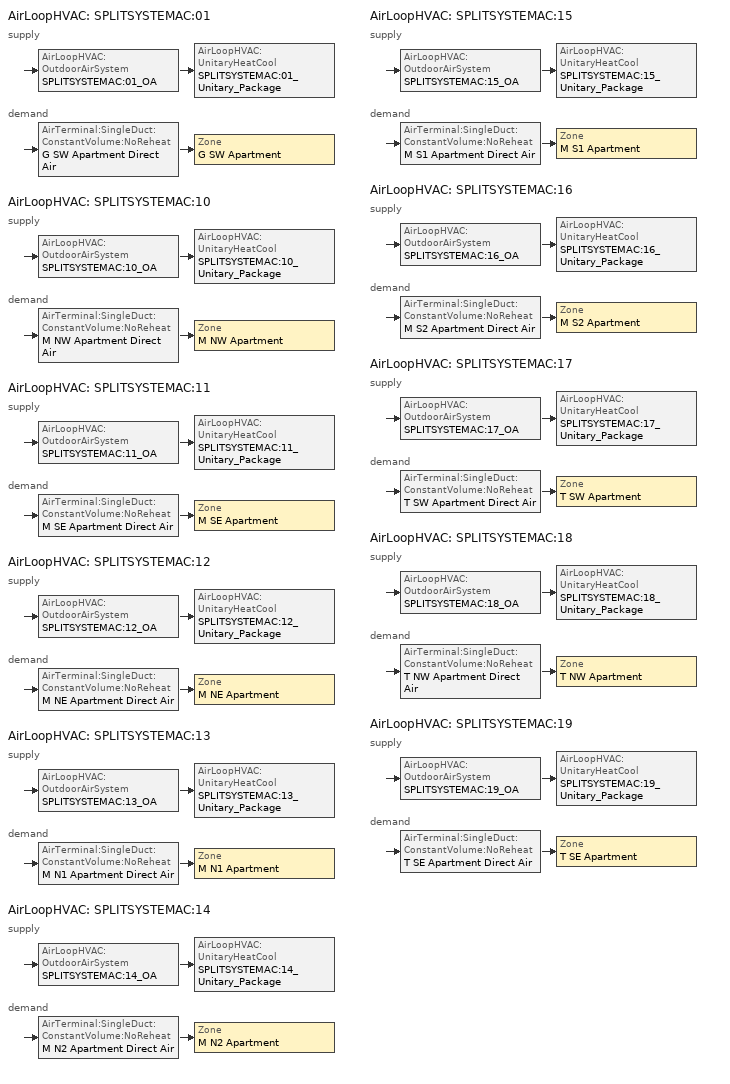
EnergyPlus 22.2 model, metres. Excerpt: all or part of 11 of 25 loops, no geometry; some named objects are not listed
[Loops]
AirLoopHVAC 'SPLITSYSTEMAC:01'
 supply: AirLoopHVAC:OutdoorAirSystem 'SPLITSYSTEMAC:01_OA' > AirLoopHVAC:UnitaryHeatCool 'SPLITSYSTEMAC:01_Unitary_Package'
 demand: AirTerminal:SingleDuct:ConstantVolume:NoReheat 'G SW Apartment Direct Air' > Zone 'G SW Apartment'
AirLoopHVAC 'SPLITSYSTEMAC:10'
 supply: AirLoopHVAC:OutdoorAirSystem 'SPLITSYSTEMAC:10_OA' > AirLoopHVAC:UnitaryHeatCool 'SPLITSYSTEMAC:10_Unitary_Package'
 demand: AirTerminal:SingleDuct:ConstantVolume:NoReheat 'M NW Apartment Direct Air' > Zone 'M NW Apartment'
AirLoopHVAC 'SPLITSYSTEMAC:11'
 supply: AirLoopHVAC:OutdoorAirSystem 'SPLITSYSTEMAC:11_OA' > AirLoopHVAC:UnitaryHeatCool 'SPLITSYSTEMAC:11_Unitary_Package'
 demand: AirTerminal:SingleDuct:ConstantVolume:NoReheat 'M SE Apartment Direct Air' > Zone 'M SE Apartment'
AirLoopHVAC 'SPLITSYSTEMAC:12'
 supply: AirLoopHVAC:OutdoorAirSystem 'SPLITSYSTEMAC:12_OA' > AirLoopHVAC:UnitaryHeatCool 'SPLITSYSTEMAC:12_Unitary_Package'
 demand: AirTerminal:SingleDuct:ConstantVolume:NoReheat 'M NE Apartment Direct Air' > Zone 'M NE Apartment'
AirLoopHVAC 'SPLITSYSTEMAC:13'
 supply: AirLoopHVAC:OutdoorAirSystem 'SPLITSYSTEMAC:13_OA' > AirLoopHVAC:UnitaryHeatCool 'SPLITSYSTEMAC:13_Unitary_Package'
 demand: AirTerminal:SingleDuct:ConstantVolume:NoReheat 'M N1 Apartment Direct Air' > Zone 'M N1 Apartment'
AirLoopHVAC 'SPLITSYSTEMAC:14'
 supply: AirLoopHVAC:OutdoorAirSystem 'SPLITSYSTEMAC:14_OA' > AirLoopHVAC:UnitaryHeatCool 'SPLITSYSTEMAC:14_Unitary_Package'
 demand: AirTerminal:SingleDuct:ConstantVolume:NoReheat 'M N2 Apartment Direct Air' > Zone 'M N2 Apartment'
AirLoopHVAC 'SPLITSYSTEMAC:15'
 supply: AirLoopHVAC:OutdoorAirSystem 'SPLITSYSTEMAC:15_OA' > AirLoopHVAC:UnitaryHeatCool 'SPLITSYSTEMAC:15_Unitary_Package'
 demand: AirTerminal:SingleDuct:ConstantVolume:NoReheat 'M S1 Apartment Direct Air' > Zone 'M S1 Apartment'
AirLoopHVAC 'SPLITSYSTEMAC:16'
 supply: AirLoopHVAC:OutdoorAirSystem 'SPLITSYSTEMAC:16_OA' > AirLoopHVAC:UnitaryHeatCool 'SPLITSYSTEMAC:16_Unitary_Package'
 demand: AirTerminal:SingleDuct:ConstantVolume:NoReheat 'M S2 Apartment Direct Air' > Zone 'M S2 Apartment'
AirLoopHVAC 'SPLITSYSTEMAC:17'
 supply: AirLoopHVAC:OutdoorAirSystem 'SPLITSYSTEMAC:17_OA' > AirLoopHVAC:UnitaryHeatCool 'SPLITSYSTEMAC:17_Unitary_Package'
 demand: AirTerminal:SingleDuct:ConstantVolume:NoReheat 'T SW Apartment Direct Air' > Zone 'T SW Apartment'
AirLoopHVAC 'SPLITSYSTEMAC:18'
 supply: AirLoopHVAC:OutdoorAirSystem 'SPLITSYSTEMAC:18_OA' > AirLoopHVAC:UnitaryHeatCool 'SPLITSYSTEMAC:18_Unitary_Package'
 demand: AirTerminal:SingleDuct:ConstantVolume:NoReheat 'T NW Apartment Direct Air' > Zone 'T NW Apartment'
AirLoopHVAC 'SPLITSYSTEMAC:19'
 supply: AirLoopHVAC:OutdoorAirSystem 'SPLITSYSTEMAC:19_OA' > AirLoopHVAC:UnitaryHeatCool 'SPLITSYSTEMAC:19_Unitary_Package'
 demand: AirTerminal:SingleDuct:ConstantVolume:NoReheat 'T SE Apartment Direct Air' > Zone 'T SE Apartment'
[Fan:OnOff] Availability Schedule=ALWAYS_ON; Pressure Rise {Pa}=622; Maximum Flow Rate {m3/s}=AUTOSIZE; Motor In Airstream Fraction=1
Name | Fan Total Efficiency | Motor Efficiency
SPLITSYSTEMAC:01_Unitary_Package_fan; SPLITSYSTEMAC:13_Unitary_Package_fan; SPLITSYSTEMAC:14_Unitary_Package_fan; SPLITSYSTEMAC:15_Unitary_Package_fan; SPLITSYSTEMAC:16_Unitary_Package_fan | 0.53625 | 0.825
SPLITSYSTEMAC:10_Unitary_Package_fan; SPLITSYSTEMAC:11_Unitary_Package_fan; SPLITSYSTEMAC:12_Unitary_Package_fan; SPLITSYSTEMAC:17_Unitary_Package_fan; SPLITSYSTEMAC:18_Unitary_Package_fan; SPLITSYSTEMAC:19_Unitary_Package_fan | 0.546 | 0.84
[Coil:Heating:Fuel] Availability Schedule=ALWAYS_ON; Fuel Type=NaturalGas; Burner Efficiency=0.78; Nominal Capacity {W}=AUTOSIZE
SPLITSYSTEMAC:01_Unitary_Package_HeatCoil; SPLITSYSTEMAC:10_Unitary_Package_HeatCoil; SPLITSYSTEMAC:11_Unitary_Package_HeatCoil; SPLITSYSTEMAC:12_Unitary_Package_HeatCoil; SPLITSYSTEMAC:13_Unitary_Package_HeatCoil; SPLITSYSTEMAC:14_Unitary_Package_HeatCoil; SPLITSYSTEMAC:15_Unitary_Package_HeatCoil; SPLITSYSTEMAC:16_Unitary_Package_HeatCoil; SPLITSYSTEMAC:17_Unitary_Package_HeatCoil; SPLITSYSTEMAC:18_Unitary_Package_HeatCoil; SPLITSYSTEMAC:19_Unitary_Package_HeatCoil
[Coil:Cooling:DX:SingleSpeed] Availability Schedule=ALWAYS_ON; Gross Rated Total Cooling Capacity {W}=AUTOSIZE; Gross Rated Sensible Heat Ratio=AUTOSIZE; Gross Rated Cooling COP {W/W}=3.38692; Rated Air Flow Rate {m3/s}=AUTOSIZE; Total Cooling Capacity Function of Temperature Curve=Cool-Cap-fT; Total Cooling Capacity Function of Flow Fraction Curve=ConstantCubic; Energy Input Ratio Function of Temperature Curve=Cool-EIR-fT; Energy Input Ratio Function of Flow Fraction Curve=ConstantCubic; Part Load Fraction Correlation Curve=Cool-PLF-fPLR
SPLITSYSTEMAC:01_Unitary_Package_CoolCoil; SPLITSYSTEMAC:10_Unitary_Package_CoolCoil; SPLITSYSTEMAC:11_Unitary_Package_CoolCoil; SPLITSYSTEMAC:12_Unitary_Package_CoolCoil; SPLITSYSTEMAC:13_Unitary_Package_CoolCoil; SPLITSYSTEMAC:14_Unitary_Package_CoolCoil; SPLITSYSTEMAC:15_Unitary_Package_CoolCoil; SPLITSYSTEMAC:16_Unitary_Package_CoolCoil; SPLITSYSTEMAC:17_Unitary_Package_CoolCoil; SPLITSYSTEMAC:18_Unitary_Package_CoolCoil; SPLITSYSTEMAC:19_Unitary_Package_CoolCoil
[Zone equipment]
G Corridor: G Corridor Unit Heater
G SW Apartment: G SW Apartment Direct Air
M Corridor: M Corridor Unit Heater
M N1 Apartment: M N1 Apartment Direct Air
M N2 Apartment: M N2 Apartment Direct Air
M NE Apartment: M NE Apartment Direct Air
M NW Apartment: M NW Apartment Direct Air
M S1 Apartment: M S1 Apartment Direct Air
M S2 Apartment: M S2 Apartment Direct Air
M SE Apartment: M SE Apartment Direct Air
T NW Apartment: T NW Apartment Direct Air
T SE Apartment: T SE Apartment Direct Air
T SW Apartment: T SW Apartment Direct Air
[Sizing:Zone] Zone Cooling Design Supply Air Temperature Input Method=SupplyAirTemperature; Zone Heating Design Supply Air Temperature Input Method=SupplyAirTemperature; Zone Heating Design Supply Air Temperature {C}=40; Zone Cooling Design Supply Air Humidity Ratio {kgWater/kgDryAir}=0.0085; Zone Heating Design Supply Air Humidity Ratio {kgWater/kgDryAir}=0.008; Cooling Design Air Flow Method=DesignDayWithLimit; Cooling Minimum Air Flow {m3/s}=0; Cooling Minimum Air Flow Fraction=0; Heating Design Air Flow Method=DesignDay; Heating Design Air Flow Rate {m3/s}=0; Account for Dedicated Outdoor Air System=No; Dedicated Outdoor Air System Control Strategy=NeutralSupplyAir; Dedicated Outdoor Air Low Setpoint Temperature for Design {C}=autosize; Dedicated Outdoor Air High Setpoint Temperature for Design {C}=autosize; Zone Load Sizing Method=Sensible Load Only No Latent Load; Zone Latent Cooling Design Supply Air Humidity Ratio Input Method=HumidityRatioDifference; Zone Cooling Design Supply Air Humidity Ratio Difference {kgWater/kgDryAir}=0.005; Zone Latent Heating Design Supply Air Humidity Ratio Input Method=HumidityRatioDifference; Zone Humidification Design Supply Air Humidity Ratio Difference {kgWater/kgDryAir}=0.005
Name | Zone Cooling Design Supply Air Temperature {C} | Design Specification Outdoor Air Object
G Corridor | 11.1 | SZ DSOA G Corridor
G SW Apartment | 11.1 | SZ DSOA G SW Apartment
M Corridor | 11.1 | SZ DSOA M Corridor
M N1 Apartment | 11.1 | SZ DSOA M N1 Apartment
M N2 Apartment | 11.1 | SZ DSOA M N2 Apartment
M NE Apartment | 11.1 | SZ DSOA M NE Apartment
M NW Apartment | 11.1 | SZ DSOA M NW Apartment
M S1 Apartment | 11.1 | SZ DSOA M S1 Apartment
M S2 Apartment | 11.1 | SZ DSOA M S2 Apartment
M SE Apartment | 11.1 | SZ DSOA M SE Apartment
T NW Apartment | 11.1 | SZ DSOA T NW Apartment
T SE Apartment | 11.1 | SZ DSOA T SE Apartment
T SW Apartment | 14 | SZ DSOA T SW Apartment
[DesignSpecification:OutdoorAir] Outdoor Air Method=Flow/Zone; Outdoor Air Flow per Person {m3/s-person}=0; Outdoor Air Flow per Zone Floor Area {m3/s-m2}=0
Name | Outdoor Air Flow per Zone {m3/s}
SZ DSOA G Corridor; SZ DSOA M Corridor | 0
SZ DSOA G SW Apartment; SZ DSOA M N1 Apartment; SZ DSOA M N2 Apartment; SZ DSOA M NE Apartment; SZ DSOA M NW Apartment; SZ DSOA M S1 Apartment; SZ DSOA M S2 Apartment; SZ DSOA M SE Apartment; SZ DSOA T NW Apartment; SZ DSOA T SE Apartment; SZ DSOA T SW Apartment | 0.04248
[ZoneControl:Thermostat] Control Type Schedule=Dual Zone Control Type Sched
Name | Zone or ZoneList | Control 1
G Corridor Thermostat | G Corridor | G Corridor DualSPSched
G SW Apartment Thermostat | G SW Apartment | G SW Apartment DualSPSched
M Corridor Thermostat | M Corridor | M Corridor DualSPSched
M N1 Apartment Thermostat | M N1 Apartment | M N1 Apartment DualSPSched
M N2 Apartment Thermostat | M N2 Apartment | M N2 Apartment DualSPSched
M NE Apartment Thermostat | M NE Apartment | M NE Apartment DualSPSched
M NW Apartment Thermostat | M NW Apartment | M NW Apartment DualSPSched
M S1 Apartment Thermostat | M S1 Apartment | M S1 Apartment DualSPSched
M S2 Apartment Thermostat | M S2 Apartment | M S2 Apartment DualSPSched
M SE Apartment Thermostat | M SE Apartment | M SE Apartment DualSPSched
T NW Apartment Thermostat | T NW Apartment | T NW Apartment DualSPSched
T SE Apartment Thermostat | T SE Apartment | T SE Apartment DualSPSched
T SW Apartment Thermostat | T SW Apartment | T SW Apartment DualSPSched
[ThermostatSetpoint:DualSetpoint]
Name | Heating Setpoint Temperature Schedule | Cooling Setpoint Temperature Schedule
G Corridor DualSPSched; M Corridor DualSPSched | UnitHeater_HtgSP_Sch | UnitHeater_ClgSP_Sch
G SW Apartment DualSPSched; M N1 Apartment DualSPSched; M N2 Apartment DualSPSched; M NE Apartment DualSPSched; M NW Apartment DualSPSched; M S1 Apartment DualSPSched; M S2 Apartment DualSPSched; M SE Apartment DualSPSched; T NW Apartment DualSPSched; T SE Apartment DualSPSched; T SW Apartment DualSPSched | APT_HTGSETP_SCH | APT_CLGSETP_SCH
[SetpointManager:SingleZone:Reheat] Control Variable=Temperature; Minimum Supply Air Temperature {C}=10; Maximum Supply Air Temperature {C}=50
Name | Control Zone | Setpoint Node or NodeList
SupAirTemp Mngr G SW Apartment | G SW Apartment | SPLITSYSTEMAC:01 Supply Equipment Outlet Node
SupAirTemp Mngr M N1 Apartment | M N1 Apartment | SPLITSYSTEMAC:13 Supply Equipment Outlet Node
SupAirTemp Mngr M N2 Apartment | M N2 Apartment | SPLITSYSTEMAC:14 Supply Equipment Outlet Node
SupAirTemp Mngr M NE Apartment | M NE Apartment | SPLITSYSTEMAC:12 Supply Equipment Outlet Node
SupAirTemp Mngr M NW Apartment | M NW Apartment | SPLITSYSTEMAC:10 Supply Equipment Outlet Node
SupAirTemp Mngr M S1 Apartment | M S1 Apartment | SPLITSYSTEMAC:15 Supply Equipment Outlet Node
SupAirTemp Mngr M S2 Apartment | M S2 Apartment | SPLITSYSTEMAC:16 Supply Equipment Outlet Node
SupAirTemp Mngr M SE Apartment | M SE Apartment | SPLITSYSTEMAC:11 Supply Equipment Outlet Node
SupAirTemp Mngr T NW Apartment | T NW Apartment | SPLITSYSTEMAC:18 Supply Equipment Outlet Node
SupAirTemp Mngr T SE Apartment | T SE Apartment | SPLITSYSTEMAC:19 Supply Equipment Outlet Node
SupAirTemp Mngr T SW Apartment | T SW Apartment | SPLITSYSTEMAC:17 Supply Equipment Outlet Node
[Sizing:System] Type of Load to Size On=Sensible; Design Outdoor Air Flow Rate {m3/s}=AUTOSIZE; Central Heating Maximum System Air Flow Ratio=1; Preheat Design Temperature {C}=7; Preheat Design Humidity Ratio {kgWater/kgDryAir}=0.008; Precool Design Temperature {C}=11.1; Precool Design Humidity Ratio {kgWater/kgDryAir}=0.008; Central Cooling Design Supply Air Temperature {C}=11.1; Central Heating Design Supply Air Temperature {C}=40; Type of Zone Sum to Use=NonCoincident; 100% Outdoor Air in Cooling=No; 100% Outdoor Air in Heating=No; Central Cooling Design Supply Air Humidity Ratio {kgWater/kgDryAir}=0.0085; Central Heating Design Supply Air Humidity Ratio {kgWater/kgDryAir}=0.008; Cooling Supply Air Flow Rate Method=DesignDay; Cooling Supply Air Flow Rate {m3/s}=0; Heating Supply Air Flow Rate Method=DesignDay; Heating Supply Air Flow Rate {m3/s}=0; System Outdoor Air Method=ZoneSum; Zone Maximum Outdoor Air Fraction=1; Cooling Design Capacity Method=CoolingDesignCapacity; Cooling Design Capacity {W}=autosize; Heating Design Capacity Method=HeatingDesignCapacity; Heating Design Capacity {W}=autosize; Central Cooling Capacity Control Method=OnOff
SPLITSYSTEMAC:01; SPLITSYSTEMAC:10; SPLITSYSTEMAC:11; SPLITSYSTEMAC:12; SPLITSYSTEMAC:13; SPLITSYSTEMAC:14; SPLITSYSTEMAC:15; SPLITSYSTEMAC:16; SPLITSYSTEMAC:17; SPLITSYSTEMAC:18; SPLITSYSTEMAC:19
[Controller:OutdoorAir] Minimum Outdoor Air Flow Rate {m3/s}=AUTOSIZE; Maximum Outdoor Air Flow Rate {m3/s}=AUTOSIZE; Economizer Control Type=NoEconomizer; Economizer Control Action Type=ModulateFlow; Economizer Maximum Limit Dry-Bulb Temperature {C}=28; Economizer Maximum Limit Enthalpy {J/kg}=64000; Economizer Minimum Limit Dry-Bulb Temperature {C}=-100; Lockout Type=NoLockout; Minimum Limit Type=FixedMinimum; Minimum Outdoor Air Schedule=MinOA_Sched
SPLITSYSTEMAC:01_OA_Controller; SPLITSYSTEMAC:10_OA_Controller; SPLITSYSTEMAC:11_OA_Controller; SPLITSYSTEMAC:12_OA_Controller; SPLITSYSTEMAC:13_OA_Controller; SPLITSYSTEMAC:14_OA_Controller; SPLITSYSTEMAC:15_OA_Controller; SPLITSYSTEMAC:16_OA_Controller; SPLITSYSTEMAC:17_OA_Controller; SPLITSYSTEMAC:18_OA_Controller; SPLITSYSTEMAC:19_OA_Controller
[AirLoopHVAC] Design Supply Air Flow Rate {m3/s}=AUTOSIZE
SPLITSYSTEMAC:01; SPLITSYSTEMAC:10; SPLITSYSTEMAC:11; SPLITSYSTEMAC:12; SPLITSYSTEMAC:13; SPLITSYSTEMAC:14; SPLITSYSTEMAC:15; SPLITSYSTEMAC:16; SPLITSYSTEMAC:17; SPLITSYSTEMAC:18; SPLITSYSTEMAC:19
[AirLoopHVAC:UnitaryHeatCool] Availability Schedule=ALWAYS_ON; Supply Air Fan Operating Mode Schedule=Apt_Operation; Maximum Supply Air Temperature {C}=AUTOSIZE; Cooling Supply Air Flow Rate {m3/s}=AUTOSIZE; Heating Supply Air Flow Rate {m3/s}=AUTOSIZE; No Load Supply Air Flow Rate {m3/s}=AUTOSIZE; Fan Placement=BlowThrough; Dehumidification Control Type=None
Name | Controlling Zone or Thermostat Location | Supply Fan | Heating Coil | Cooling Coil
SPLITSYSTEMAC:01_Unitary_Package | G SW Apartment | SPLITSYSTEMAC:01_Unitary_Package_fan | SPLITSYSTEMAC:01_Unitary_Package_HeatCoil | SPLITSYSTEMAC:01_Unitary_Package_CoolCoil
SPLITSYSTEMAC:10_Unitary_Package | M NW Apartment | SPLITSYSTEMAC:10_Unitary_Package_fan | SPLITSYSTEMAC:10_Unitary_Package_HeatCoil | SPLITSYSTEMAC:10_Unitary_Package_CoolCoil
SPLITSYSTEMAC:11_Unitary_Package | M SE Apartment | SPLITSYSTEMAC:11_Unitary_Package_fan | SPLITSYSTEMAC:11_Unitary_Package_HeatCoil | SPLITSYSTEMAC:11_Unitary_Package_CoolCoil
SPLITSYSTEMAC:12_Unitary_Package | M NE Apartment | SPLITSYSTEMAC:12_Unitary_Package_fan | SPLITSYSTEMAC:12_Unitary_Package_HeatCoil | SPLITSYSTEMAC:12_Unitary_Package_CoolCoil
SPLITSYSTEMAC:13_Unitary_Package | M N1 Apartment | SPLITSYSTEMAC:13_Unitary_Package_fan | SPLITSYSTEMAC:13_Unitary_Package_HeatCoil | SPLITSYSTEMAC:13_Unitary_Package_CoolCoil
SPLITSYSTEMAC:14_Unitary_Package | M N2 Apartment | SPLITSYSTEMAC:14_Unitary_Package_fan | SPLITSYSTEMAC:14_Unitary_Package_HeatCoil | SPLITSYSTEMAC:14_Unitary_Package_CoolCoil
SPLITSYSTEMAC:15_Unitary_Package | M S1 Apartment | SPLITSYSTEMAC:15_Unitary_Package_fan | SPLITSYSTEMAC:15_Unitary_Package_HeatCoil | SPLITSYSTEMAC:15_Unitary_Package_CoolCoil
SPLITSYSTEMAC:16_Unitary_Package | M S2 Apartment | SPLITSYSTEMAC:16_Unitary_Package_fan | SPLITSYSTEMAC:16_Unitary_Package_HeatCoil | SPLITSYSTEMAC:16_Unitary_Package_CoolCoil
SPLITSYSTEMAC:17_Unitary_Package | T SW Apartment | SPLITSYSTEMAC:17_Unitary_Package_fan | SPLITSYSTEMAC:17_Unitary_Package_HeatCoil | SPLITSYSTEMAC:17_Unitary_Package_CoolCoil
SPLITSYSTEMAC:18_Unitary_Package | T NW Apartment | SPLITSYSTEMAC:18_Unitary_Package_fan | SPLITSYSTEMAC:18_Unitary_Package_HeatCoil | SPLITSYSTEMAC:18_Unitary_Package_CoolCoil
SPLITSYSTEMAC:19_Unitary_Package | T SE Apartment | SPLITSYSTEMAC:19_Unitary_Package_fan | SPLITSYSTEMAC:19_Unitary_Package_HeatCoil | SPLITSYSTEMAC:19_Unitary_Package_CoolCoil
[AirTerminal:SingleDuct:ConstantVolume:NoReheat] Availability Schedule=ALWAYS_ON; Maximum Air Flow Rate {m3/s}=AUTOSIZE
G SW Apartment Direct Air; M N1 Apartment Direct Air; M N2 Apartment Direct Air; M NE Apartment Direct Air; M NW Apartment Direct Air; M S1 Apartment Direct Air; M S2 Apartment Direct Air; M SE Apartment Direct Air; T NW Apartment Direct Air; T SE Apartment Direct Air; T SW Apartment Direct Air
[SetpointManager:MixedAir] Control Variable=Temperature
Name | Setpoint Node or NodeList
SPLITSYSTEMAC:01_OAMixed Air Temp Manager | OA-SPLITSYSTEMAC:01_Unitary_PackageNode
SPLITSYSTEMAC:10_OAMixed Air Temp Manager | OA-SPLITSYSTEMAC:10_Unitary_PackageNode
SPLITSYSTEMAC:11_OAMixed Air Temp Manager | OA-SPLITSYSTEMAC:11_Unitary_PackageNode
SPLITSYSTEMAC:12_OAMixed Air Temp Manager | OA-SPLITSYSTEMAC:12_Unitary_PackageNode
SPLITSYSTEMAC:13_OAMixed Air Temp Manager | OA-SPLITSYSTEMAC:13_Unitary_PackageNode
SPLITSYSTEMAC:14_OAMixed Air Temp Manager | OA-SPLITSYSTEMAC:14_Unitary_PackageNode
SPLITSYSTEMAC:15_OAMixed Air Temp Manager | OA-SPLITSYSTEMAC:15_Unitary_PackageNode
SPLITSYSTEMAC:16_OAMixed Air Temp Manager | OA-SPLITSYSTEMAC:16_Unitary_PackageNode
SPLITSYSTEMAC:17_OAMixed Air Temp Manager | OA-SPLITSYSTEMAC:17_Unitary_PackageNode
SPLITSYSTEMAC:18_OAMixed Air Temp Manager | OA-SPLITSYSTEMAC:18_Unitary_PackageNode
SPLITSYSTEMAC:19_OAMixed Air Temp Manager | OA-SPLITSYSTEMAC:19_Unitary_PackageNode
[Schedule:Compact]
ALWAYS_ON; MinOA_Sched: Through: 12/31, For: AllDays, Until: 24:00, 1
UnitHeater_ClgSP_Sch: THROUGH: 12/31, FOR:AllDays, UNTIL: 24:00, 40
UnitHeater_HtgSP_Sch: THROUGH: 12/31, FOR:AllDays, UNTIL: 24:00, 15.6
APT_CLGSETP_SCH: THROUGH: 12/31, FOR:AllDays, UNTIL: 24:00, 23.9
APT_HTGSETP_SCH: THROUGH: 12/31, FOR:AllDays, UNTIL: 24:00, 21.1
Dual Zone Control Type Sched: Through: 12/31, For: AllDays, Until: 24:00, 4
Apt_Operation: Through: 12/31, For: AllDays, Until: 24:00, 0
[Curve:Quadratic]
Cool-PLF-fPLR: Coefficient1 Constant=0.909496; Coefficient2 x=0.0986477; Coefficient3 x**2=-0.00819488; Minimum Value of x=0; Maximum Value of x=1; Minimum Curve Output=0.7; Maximum Curve Output=1
[Curve:Cubic]
ConstantCubic: Coefficient1 Constant=1; Coefficient2 x=0; Coefficient3 x**2=0; Coefficient4 x**3=0; Minimum Value of x=-100; Maximum Value of x=100
[Curve:Biquadratic] Minimum Value of x=-100; Maximum Value of x=100; Minimum Value of y=-100; Maximum Value of y=100
Name | Coefficient1 Constant | Coefficient2 x | Coefficient3 x**2 | Coefficient4 y | Coefficient5 y**2 | Coefficient6 x*y
Cool-Cap-fT | 0.971212 | -0.0152755 | 0.00144345 | -0.00039321 | -6.8364e-06 | -0.000290596
Cool-EIR-fT | 0.286871 | 0.0239022 | -0.000810648 | 0.0134585 | 0.000338936 | -0.000487004
